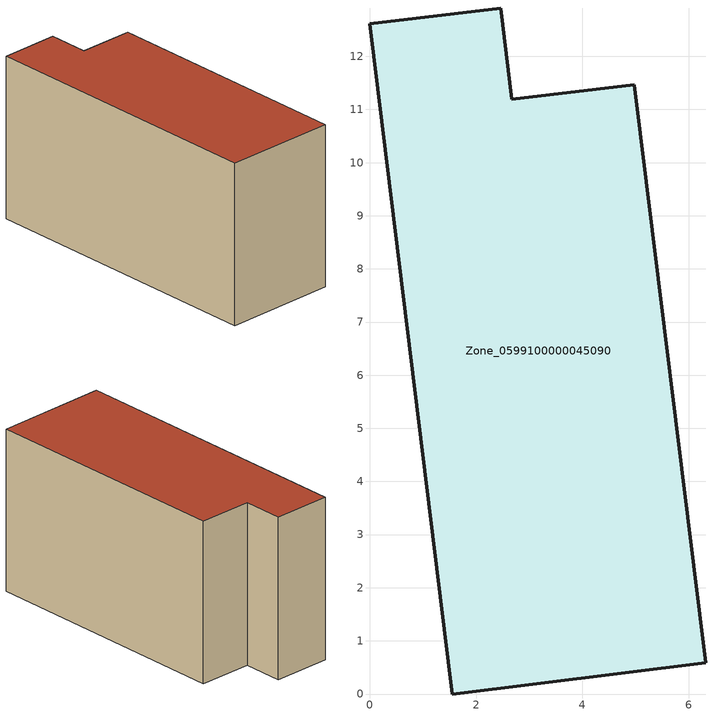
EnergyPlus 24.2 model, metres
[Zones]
Zone_0599100000045090
 floor ground (C_G): 1.55,0 0,12.61 2.46,12.91 2.67,11.19 4.98,11.47 6.32,0.59 z0
 wall outside (C_F): 2.67,11.19 2.46,12.91 0,12.61 1.55,0 6.32,0.59 4.98,11.47 2.67,11.19 z0:6.98
 roof outside (C_R): 6.32,0.59 4.98,11.47 2.67,11.19 2.46,12.91 0,12.61 1.55,0 z6.98
[BUILDING]
Pand.0599100000045090: North Axis=0; Terrain=City; Loads Convergence Tolerance Value=0.04; Temperature Convergence Tolerance Value=0.4; Solar Distribution=FullExterior; Maximum Number of Warmup Days=25; Minimum Number of Warmup Days=1
[Site:Location]
Rotterdam.The.Hague.AP_ZH_NLD Design_Conditions: Latitude=51.96; Longitude=4.45; Time Zone=1; Elevation=-4.5
[SITE:GROUNDTEMPERATURE:BUILDINGSURFACE]
18, 18, 18, 18, 18, 18, 18, 18, 18, 18, 18, 18
[MATERIAL] Thermal Absorptance=0.9; Solar Absorptance=0.7; Visible Absorptance=0.7
Name | Roughness | Thickness | Conductivity | Density | Specific Heat
G.TI.1992-2005 | MediumSmooth | 0.15 | 0.06 | 540 | 1210
F.TI.1992-2005 | Rough | 0.3 | 0.12 | 1920 | 840
R.TI.1992-2005 | MediumRough | 0.2 | 0.08 | 1500 | 1000
[CONSTRUCTION]
C_G: G.TI.1992-2005
C_F: F.TI.1992-2005
C_R: R.TI.1992-2005
[ZONE]
Zone_0599100000045090: Type=1; Multiplier=1; Ceiling Height=Autocalculate; Volume=Autocalculate; Floor Area=autocalculate; Part of Total Floor Area=Yes
[ZONEINFILTRATION:DESIGNFLOWRATE]
Infil_Zone_0599100000045090: Zone or ZoneList or Space or SpaceList=Zone_0599100000045090; Schedule=AlwaysOn; Design Flow Rate Calculation Method=Flow/Area; Flow Rate per Floor Area=0.0015; Constant Term Coefficient=1; Temperature Term Coefficient=0; Velocity Term Coefficient=0; Velocity Squared Term Coefficient=0
[HVACTEMPLATE:ZONE:IDEALLOADSAIRSYSTEM]
Zone_0599100000045090: Maximum Heating Supply Air Temperature=50; Minimum Cooling Supply Air Temperature=13; Maximum Heating Supply Air Humidity Ratio=0.0156; Minimum Cooling Supply Air Humidity Ratio=0.0077; Heating Limit=NoLimit; Cooling Limit=NoLimit; Dehumidification Control Type=ConstantSensibleHeatRatio; Cooling Sensible Heat Ratio=0.7; Dehumidification Setpoint=60; Humidification Control Type=None; Humidification Setpoint=30; Outdoor Air Method=None; Outdoor Air Flow Rate per Person=0.00944; Outdoor Air Flow Rate per Zone Floor Area=0; Outdoor Air Flow Rate per Zone=0; Demand Controlled Ventilation Type=None; Outdoor Air Economizer Type=NoEconomizer; Heat Recovery Type=None; Sensible Heat Recovery Effectiveness=0.7; Latent Heat Recovery Effectiveness=0.65
[ZONECONTROL:THERMOSTAT]
ThermostatControl_Zone_0599100000045090: Zone or ZoneList=Zone_0599100000045090; Control Type Schedule=DualSetpointControlType; Control 1=Thermostat_Zone_0599100000045090; Temperature Difference Between Cutout And Setpoint=0
[THERMOSTATSETPOINT:DUALSETPOINT]
Thermostat_Zone_0599100000045090: Heating Setpoint Temperature Schedule=HeatingSetpoint_Zone_0599100000045090; Cooling Setpoint Temperature Schedule=CoolingSetpoint_Zone_0599100000045090
[SCHEDULE:COMPACT]
HeatingSetpoint_Zone_0599100000045090: Through: 12/31, For: AllDays, Until: 24:00, 21
CoolingSetpoint_Zone_0599100000045090: Through: 12/31, For: AllDays, Until: 24:00, 24
DualSetpointControlType: Through: 12/31, For: AllDays, Until: 24:00, 4
AlwaysOn: Through: 12/31, For: AllDays, Until: 24:00, 1
